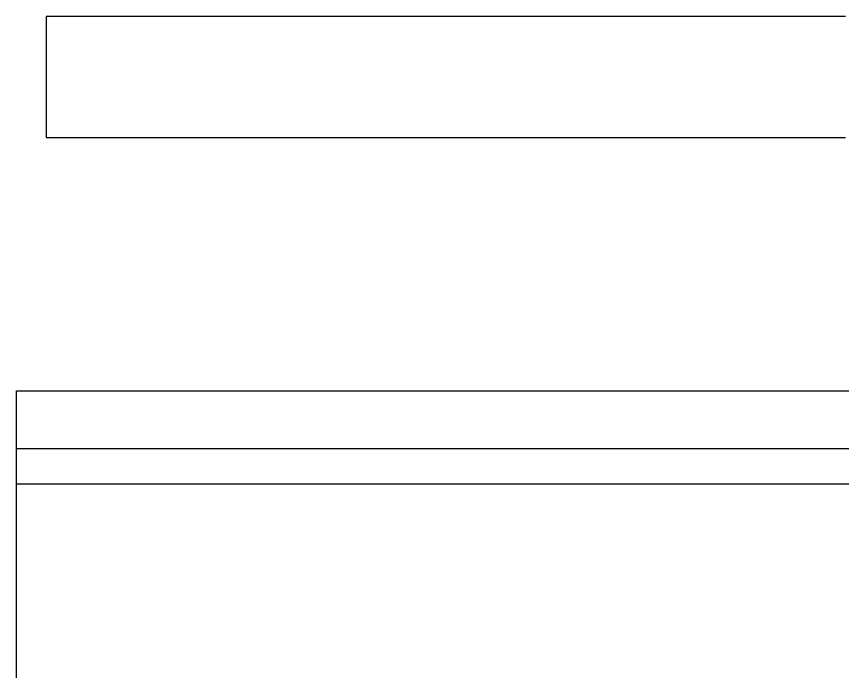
# Model space of a CAD drawing. Extents: x 0 to 279, y 0 to 212.
# Drawn here: x 2.05 to 26.42, y 86.44 to 105.77 of the extents above; entities that cross this region are included whole.
import ezdxf

# ---------------------------------------------------------------- set-up
doc = ezdxf.new("R2010")
doc.units = 0
doc.layers.add('LAYER_1', color=18, linetype='CONTINUOUS')

msp = doc.modelspace()

# ---------------------------------------------------------------- linework, layer by layer
at = {"layer": 'LAYER_1'}
for points in [[(26.504, 105.768), (25.899, 105.768), (25.299, 105.768), (24.704, 105.768), (24.116, 105.768), (23.533, 105.768), (22.957, 105.768), (22.386, 105.768), (21.822, 105.768), (21.264, 105.768), (20.713, 105.768), (20.168, 105.768), (19.63, 105.768), (19.098, 105.768), (18.573, 105.768), (18.055, 105.768), (17.545, 105.768), (17.041, 105.768), (16.544, 105.768), (16.055, 105.768), (15.572, 105.768), (15.098, 105.768), (14.631, 105.768), (14.171, 105.768), (13.72, 105.768), (13.276, 105.768), (12.84, 105.768), (12.412, 105.768), (11.992, 105.768), (11.58, 105.768), (11.177, 105.768), (10.782, 105.768), (10.396, 105.768), (10.018, 105.768), (9.649, 105.768), (9.288, 105.768), (8.937, 105.768), (8.594, 105.768), (8.261, 105.768), (7.936, 105.768), (7.621, 105.768), (7.315, 105.768), (7.019, 105.768), (6.732, 105.768), (6.455, 105.768), (6.187, 105.768), (5.93, 105.768), (5.682, 105.768), (5.444, 105.768), (5.216, 105.768), (4.999, 105.768), (4.792, 105.768), (4.595, 105.768), (4.409, 105.768), (4.319, 105.768), (4.233, 105.768), (4.149, 105.768), (4.068, 105.768), (3.989, 105.768), (3.913, 105.768), (3.84, 105.768), (3.77, 105.768), (3.702, 105.768), (3.637, 105.768), (3.575, 105.768), (3.515, 105.768), (3.459, 105.768), (3.405, 105.768), (3.354, 105.768), (3.306, 105.768), (3.26, 105.768), (3.218, 105.768), (3.178, 105.768), (3.141, 105.768), (3.107, 105.768), (3.076, 105.768), (3.048, 105.768), (3.023, 105.768), (3.001, 105.768), (2.981, 105.768), (2.965, 105.768), (2.952, 105.768), (2.941, 105.768), (2.934, 105.768), (2.929, 105.768), (2.928, 105.768)], [(2.928, 105.768), (2.928, 105.768), (2.928, 105.768), (2.928, 105.768), (2.928, 105.768), (2.928, 105.767), (2.928, 105.767), (2.928, 105.766), (2.928, 105.766), (2.928, 105.765), (2.928, 105.764), (2.928, 105.764), (2.928, 105.763), (2.928, 105.762), (2.928, 105.761), (2.928, 105.759), (2.928, 105.758), (2.928, 105.757), (2.928, 105.755), (2.928, 105.754), (2.928, 105.752), (2.928, 105.751), (2.928, 105.749), (2.928, 105.747), (2.928, 105.746), (2.928, 105.744), (2.928, 105.742), (2.928, 105.74), (2.928, 105.738), (2.928, 105.735), (2.928, 105.733), (2.928, 105.731), (2.928, 105.728), (2.928, 105.723), (2.928, 105.718), (2.928, 105.712), (2.928, 105.706), (2.928, 105.7), (2.928, 105.694), (2.928, 105.687), (2.928, 105.68), (2.928, 105.673), (2.928, 105.665), (2.928, 105.658), (2.928, 105.65), (2.928, 105.641), (2.928, 105.633), (2.928, 105.624), (2.928, 105.615), (2.928, 105.606), (2.928, 105.596), (2.928, 105.587), (2.928, 105.577), (2.928, 105.566), (2.928, 105.556), (2.928, 105.545), (2.928, 105.534), (2.928, 105.523), (2.928, 105.512), (2.928, 105.5), (2.928, 105.488), (2.928, 105.476), (2.928, 105.464), (2.928, 105.452), (2.928, 105.439), (2.928, 105.426), (2.928, 105.413), (2.928, 105.4), (2.928, 105.386), (2.928, 105.373), (2.928, 105.359), (2.928, 105.345), (2.928, 105.331), (2.928, 105.316), (2.928, 105.302), (2.928, 105.287), (2.928, 105.272), (2.928, 105.257), (2.928, 105.242), (2.928, 105.226), (2.928, 105.211), (2.928, 105.195), (2.928, 105.179), (2.928, 105.163), (2.928, 105.147), (2.928, 105.13), (2.928, 105.114), (2.928, 105.097), (2.928, 105.08), (2.928, 105.063), (2.928, 105.046), (2.928, 105.029), (2.928, 105.012), (2.928, 104.994), (2.928, 104.976), (2.928, 104.959), (2.928, 104.941), (2.928, 104.923), (2.928, 104.905), (2.928, 104.886), (2.928, 104.868), (2.928, 104.849), (2.928, 104.831), (2.928, 104.812), (2.928, 104.793), (2.928, 104.774), (2.928, 104.755), (2.928, 104.736), (2.928, 104.717), (2.928, 104.698), (2.928, 104.678), (2.928, 104.659), (2.928, 104.639), (2.928, 104.62), (2.928, 104.6), (2.928, 104.58), (2.928, 104.56), (2.928, 104.52), (2.928, 104.48), (2.928, 104.44), (2.928, 104.399), (2.928, 104.358), (2.928, 104.317), (2.928, 104.276), (2.928, 104.234), (2.928, 104.193), (2.928, 104.151), (2.928, 104.068), (2.928, 103.984), (2.928, 103.9), (2.928, 103.817), (2.928, 103.775), (2.928, 103.734), (2.928, 103.692), (2.928, 103.651), (2.928, 103.61), (2.928, 103.569), (2.928, 103.529), (2.928, 103.488), (2.928, 103.448), (2.928, 103.408), (2.928, 103.388), (2.928, 103.368), (2.928, 103.349), (2.928, 103.329), (2.928, 103.309), (2.928, 103.29), (2.928, 103.27), (2.928, 103.251), (2.928, 103.232), (2.928, 103.213), (2.928, 103.194), (2.928, 103.175), (2.928, 103.156), (2.928, 103.137), (2.928, 103.119), (2.928, 103.1), (2.928, 103.082), (2.928, 103.064), (2.928, 103.045), (2.928, 103.027), (2.928, 103.009), (2.928, 102.992), (2.928, 102.974), (2.928, 102.957), (2.928, 102.939), (2.928, 102.922), (2.928, 102.905), (2.928, 102.888), (2.928, 102.871), (2.928, 102.854), (2.928, 102.838), (2.928, 102.821), (2.928, 102.805), (2.928, 102.789), (2.928, 102.773), (2.928, 102.757), (2.928, 102.742), (2.928, 102.726), (2.928, 102.711), (2.928, 102.696), (2.928, 102.681), (2.928, 102.666), (2.928, 102.652), (2.928, 102.637), (2.928, 102.623), (2.928, 102.609), (2.928, 102.595), (2.928, 102.582), (2.928, 102.568), (2.928, 102.555), (2.928, 102.542), (2.928, 102.529), (2.928, 102.516), (2.928, 102.504), (2.928, 102.492), (2.928, 102.48), (2.928, 102.468), (2.928, 102.456), (2.928, 102.445), (2.928, 102.434), (2.928, 102.423), (2.928, 102.412), (2.928, 102.402), (2.928, 102.392), (2.928, 102.382), (2.928, 102.372), (2.928, 102.362), (2.928, 102.353), (2.928, 102.344), (2.928, 102.335), (2.928, 102.327), (2.928, 102.318), (2.928, 102.31), (2.928, 102.303), (2.928, 102.295), (2.928, 102.288), (2.928, 102.281), (2.928, 102.274), (2.928, 102.268), (2.928, 102.262), (2.928, 102.256), (2.928, 102.25), (2.928, 102.245), (2.928, 102.24), (2.928, 102.237), (2.928, 102.235), (2.928, 102.233), (2.928, 102.231), (2.928, 102.228), (2.928, 102.226), (2.928, 102.224), (2.928, 102.222), (2.928, 102.221), (2.928, 102.219), (2.928, 102.217), (2.928, 102.216), (2.928, 102.214), (2.928, 102.213), (2.928, 102.211), (2.928, 102.21), (2.928, 102.209), (2.928, 102.208), (2.928, 102.206), (2.928, 102.205), (2.928, 102.205), (2.928, 102.204), (2.928, 102.203), (2.928, 102.202), (2.928, 102.202), (2.928, 102.201), (2.928, 102.201), (2.928, 102.2), (2.928, 102.2), (2.928, 102.2), (2.928, 102.2), (2.928, 102.2)], [(2.928, 102.2), (2.929, 102.2), (2.934, 102.2), (2.941, 102.2), (2.952, 102.2), (2.965, 102.2), (2.981, 102.2), (3.001, 102.2), (3.023, 102.2), (3.048, 102.2), (3.076, 102.2), (3.107, 102.2), (3.141, 102.2), (3.178, 102.2), (3.218, 102.2), (3.26, 102.2), (3.306, 102.2), (3.354, 102.2), (3.405, 102.2), (3.459, 102.2), (3.515, 102.2), (3.575, 102.2), (3.637, 102.2), (3.702, 102.2), (3.77, 102.2), (3.84, 102.2), (3.913, 102.2), (3.989, 102.2), (4.068, 102.2), (4.149, 102.2), (4.233, 102.2), (4.319, 102.2), (4.409, 102.2), (4.595, 102.2), (4.792, 102.2), (4.999, 102.2), (5.216, 102.2), (5.444, 102.2), (5.682, 102.2), (5.93, 102.2), (6.187, 102.2), (6.455, 102.2), (6.732, 102.2), (7.019, 102.2), (7.315, 102.2), (7.621, 102.2), (7.936, 102.2), (8.261, 102.2), (8.594, 102.2), (8.937, 102.2), (9.288, 102.2), (9.649, 102.2), (10.018, 102.2), (10.396, 102.2), (10.782, 102.2), (11.177, 102.2), (11.58, 102.2), (11.992, 102.2), (12.412, 102.2), (12.84, 102.2), (13.276, 102.2), (13.72, 102.2), (14.171, 102.2), (14.631, 102.2), (15.098, 102.2), (15.572, 102.2), (16.055, 102.2), (16.544, 102.2), (17.041, 102.2), (17.545, 102.2), (18.055, 102.2), (18.573, 102.2), (19.098, 102.2), (19.63, 102.2), (20.168, 102.2), (20.713, 102.2), (21.264, 102.2), (21.822, 102.2), (22.386, 102.2), (22.957, 102.2), (23.533, 102.2), (24.116, 102.2), (24.704, 102.2), (25.299, 102.2), (25.899, 102.2), (26.504, 102.2)], [(2.052, 94.724), (2.054, 94.724), (2.058, 94.724), (2.066, 94.724), (2.076, 94.724), (2.09, 94.724), (2.106, 94.724), (2.125, 94.724), (2.147, 94.724), (2.173, 94.724), (2.201, 94.724), (2.231, 94.724), (2.265, 94.724), (2.302, 94.724), (2.341, 94.724), (2.383, 94.724), (2.429, 94.724), (2.476, 94.724), (2.527, 94.724), (2.581, 94.724), (2.637, 94.724), (2.696, 94.724), (2.758, 94.724), (2.822, 94.724), (2.89, 94.724), (2.96, 94.724), (3.032, 94.724), (3.108, 94.724), (3.186, 94.724), (3.267, 94.724), (3.35, 94.724), (3.436, 94.724), (3.525, 94.724), (3.71, 94.724), (3.906, 94.724), (4.112, 94.724), (4.328, 94.724), (4.555, 94.724), (4.791, 94.724), (5.038, 94.724), (5.294, 94.724), (5.56, 94.724), (5.835, 94.724), (6.121, 94.724), (6.415, 94.724), (6.719, 94.724), (7.033, 94.724), (7.355, 94.724), (7.687, 94.724), (8.027, 94.724), (8.377, 94.724), (8.735, 94.724), (9.102, 94.724), (9.478, 94.724), (9.862, 94.724), (10.255, 94.724), (10.656, 94.724), (11.065, 94.724), (11.483, 94.724), (11.908, 94.724), (12.342, 94.724), (12.783, 94.724), (13.232, 94.724), (13.689, 94.724), (14.153, 94.724), (14.625, 94.724), (15.105, 94.724), (15.591, 94.724), (16.085, 94.724), (16.586, 94.724), (17.094, 94.724), (17.609, 94.724), (18.131, 94.724), (18.66, 94.724), (19.195, 94.724), (19.737, 94.724), (20.285, 94.724), (20.84, 94.724), (21.401, 94.724), (21.968, 94.724), (22.541, 94.724), (23.12, 94.724), (23.705, 94.724), (24.296, 94.724), (24.893, 94.724), (25.495, 94.724), (26.103, 94.724), (26.716, 94.724)], [(2.052, 86.175), (2.052, 86.529), (2.052, 86.881), (2.052, 87.056), (2.052, 87.23), (2.052, 87.404), (2.052, 87.576), (2.052, 87.748), (2.052, 87.919), (2.052, 88.089), (2.052, 88.258), (2.052, 88.426), (2.052, 88.592), (2.052, 88.758), (2.052, 88.922), (2.052, 89.086), (2.052, 89.247), (2.052, 89.408), (2.052, 89.567), (2.052, 89.725), (2.052, 89.881), (2.052, 90.036), (2.052, 90.189), (2.052, 90.34), (2.052, 90.49), (2.052, 90.638), (2.052, 90.784), (2.052, 90.928), (2.052, 91.07), (2.052, 91.211), (2.052, 91.349), (2.052, 91.486), (2.052, 91.62), (2.052, 91.752), (2.052, 91.883), (2.052, 92.01), (2.052, 92.136), (2.052, 92.259), (2.052, 92.38), (2.052, 92.498), (2.052, 92.614), (2.052, 92.727), (2.052, 92.783), (2.052, 92.838), (2.052, 92.893), (2.052, 92.946), (2.052, 92.999), (2.052, 93.052), (2.052, 93.104), (2.052, 93.155), (2.052, 93.205), (2.052, 93.254), (2.052, 93.303), (2.052, 93.352), (2.052, 93.399), (2.052, 93.446), (2.052, 93.492), (2.052, 93.537), (2.052, 93.582), (2.052, 93.625), (2.052, 93.669), (2.052, 93.711), (2.052, 93.752), (2.052, 93.793), (2.052, 93.833), (2.052, 93.872), (2.052, 93.911), (2.052, 93.948), (2.052, 93.985), (2.052, 94.021), (2.052, 94.056), (2.052, 94.09), (2.052, 94.124), (2.052, 94.156), (2.052, 94.188), (2.052, 94.219), (2.052, 94.249), (2.052, 94.278), (2.052, 94.307), (2.052, 94.334), (2.052, 94.361), (2.052, 94.387), (2.052, 94.411), (2.052, 94.435), (2.052, 94.458), (2.052, 94.481), (2.052, 94.502), (2.052, 94.522), (2.052, 94.541), (2.052, 94.56), (2.052, 94.577), (2.052, 94.594), (2.052, 94.609), (2.052, 94.624), (2.052, 94.638), (2.052, 94.65), (2.052, 94.662), (2.052, 94.673), (2.052, 94.682), (2.052, 94.691), (2.052, 94.699), (2.052, 94.706), (2.052, 94.711), (2.052, 94.716), (2.052, 94.72), (2.052, 94.722), (2.052, 94.724), (2.052, 94.724)], [(26.716, 93.017), (26.103, 93.017), (25.495, 93.017), (24.893, 93.017), (24.296, 93.017), (23.705, 93.017), (23.12, 93.017), (22.541, 93.017), (21.968, 93.017), (21.401, 93.017), (20.84, 93.017), (20.285, 93.017), (19.737, 93.017), (19.195, 93.017), (18.66, 93.017), (18.131, 93.017), (17.609, 93.017), (17.094, 93.017), (16.586, 93.017), (16.085, 93.017), (15.591, 93.017), (15.105, 93.017), (14.625, 93.017), (14.153, 93.017), (13.689, 93.017), (13.232, 93.017), (12.783, 93.017), (12.342, 93.017), (11.908, 93.017), (11.483, 93.017), (11.065, 93.017), (10.656, 93.017), (10.255, 93.017), (9.862, 93.017), (9.478, 93.017), (9.102, 93.017), (8.735, 93.017), (8.377, 93.017), (8.027, 93.017), (7.687, 93.017), (7.355, 93.017), (7.033, 93.017), (6.719, 93.017), (6.415, 93.017), (6.121, 93.017), (5.835, 93.017), (5.56, 93.017), (5.294, 93.017), (5.038, 93.017), (4.791, 93.017), (4.555, 93.017), (4.328, 93.017), (4.112, 93.017), (3.906, 93.017), (3.71, 93.017), (3.525, 93.017), (3.436, 93.017), (3.35, 93.017), (3.267, 93.017), (3.186, 93.017), (3.108, 93.017), (3.032, 93.017), (2.96, 93.017), (2.89, 93.017), (2.822, 93.017), (2.758, 93.017), (2.696, 93.017), (2.637, 93.017), (2.581, 93.017), (2.527, 93.017), (2.476, 93.017), (2.429, 93.017), (2.383, 93.017), (2.341, 93.017), (2.302, 93.017), (2.265, 93.017), (2.231, 93.017), (2.201, 93.017), (2.173, 93.017), (2.147, 93.017), (2.125, 93.017), (2.106, 93.017), (2.09, 93.017), (2.076, 93.017), (2.066, 93.017), (2.058, 93.017), (2.054, 93.017), (2.052, 93.017)], [(2.052, 91.977), (133.179, 91.977)]]:
    msp.add_lwpolyline(points, dxfattribs=at)

doc.saveas('drawing.dxf')
